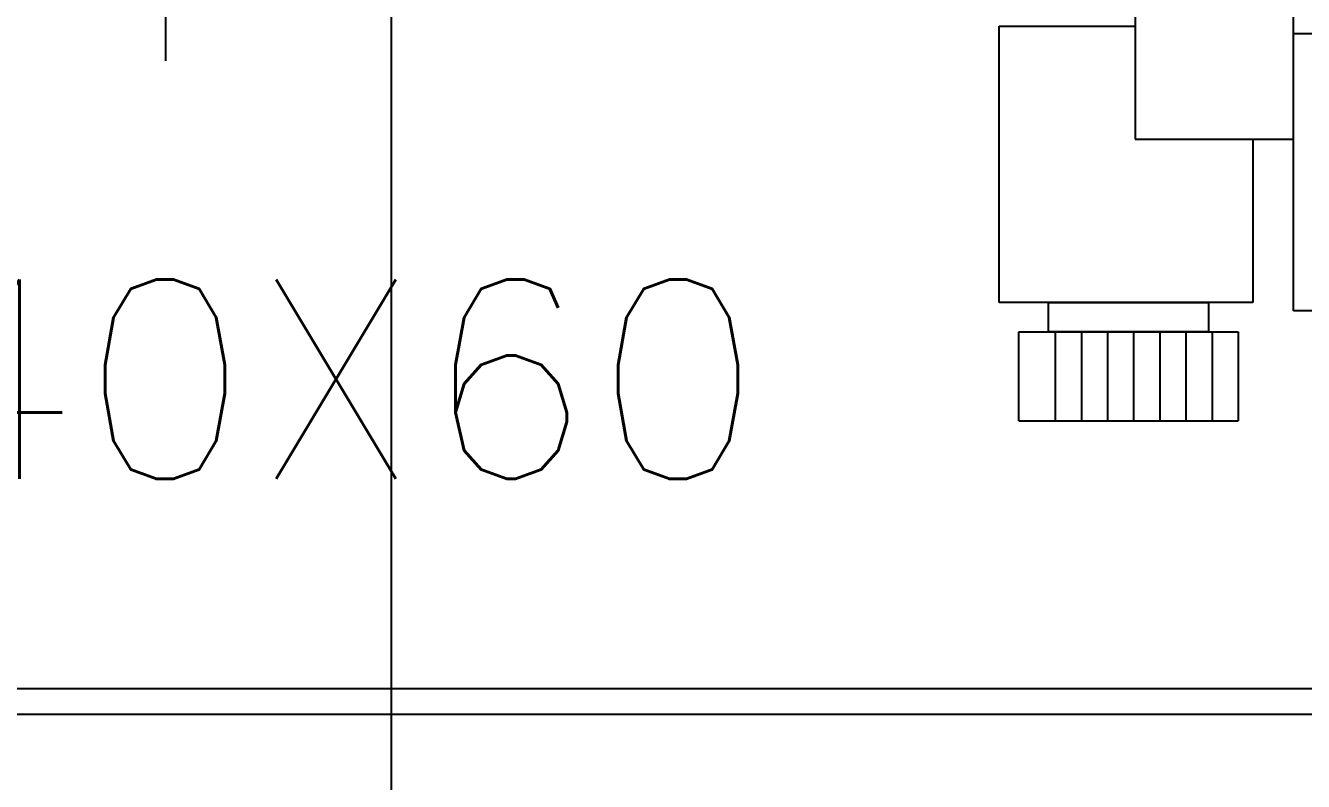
# Model space of a CAD drawing. Header units: millimetres. Extents: x 340 to 1003762, y 22 to 362022.
# Drawn here: x 612646.3 to 613030.6, y 291086.7 to 291314 of the extents above; entities that cross this region are included whole.
import ezdxf

# ---------------------------------------------------------------- set-up
doc = ezdxf.new("R2010")
doc.units = ezdxf.units.MM
for name, color, linetype in [('A-DEMOLICION SV', 40, 'Continuous'), ('LSBB_P_002 - PLANTA 1° NIVEL SALA DE VENTAS$0$A-Equipamiento acero inox', 8, 'Continuous'), ('LSBB_P_002 - PLANTA 1° NIVEL SALA DE VENTAS$0$A-TRAS-EQPM', 8, 'Continuous'), ('LSBB_P_002 - PLANTA 1° NIVEL SALA DE VENTAS$0$E-TABIQUE-CAMARA', 1, 'Continuous'), ('LSBB_P_002 - PLANTA 1° NIVEL SALA DE VENTAS$0$LINEA CORTES', 7, 'Continuous')]:
    doc.layers.add(name, color=color, linetype=linetype)
doc.styles.add('LSBB_P_002 - PLANTA 1° NIVEL SALA DE VENTAS$0$Estilo1', font='GOTHIC.TTF', dxfattribs={"height": 0.24})

# ---------------------------------------------------------------- blocks, each defined once
blk = doc.blocks.new('LSBB_P_002 - PLANTA 1° NIVEL SALA DE VENTAS$0$laminadora')
at = {"layer": 'LSBB_P_002 - PLANTA 1° NIVEL SALA DE VENTAS$0$A-TRAS-EQPM'}
for p, q in [((-175686.661, 30462.41), (-175686.661, 30457.253)), ((-175678.321, 30457.253), (-175678.321, 30462.41)), ((-175686.661, 30457.253), (-175678.321, 30457.253)), ((-175681.498, 30457.253), (-175673.555, 30457.253)), ((-175681.498, 30452.492), (-175681.498, 30457.253)), ((-175686.407, 30456.032), (-175686.407, 30448.4)), ((-175681.498, 30456.032), (-175686.407, 30456.032)), ((-175689.968, 30448.993), (-175689.968, 30455.587)), ((-175687.297, 30455.587), (-175689.968, 30455.587)), ((-175687.297, 30448.993), (-175687.297, 30455.587)), ((-175687.297, 30454.801), (-175689.968, 30454.801)), ((-175687.297, 30454.698), (-175687.297, 30449.882)), ((-175686.407, 30454.698), (-175687.297, 30454.698)), ((-175686.407, 30449.882), (-175686.407, 30454.698)), ((-175687.297, 30454.015), (-175689.968, 30454.015)), ((-175687.297, 30453.229), (-175689.968, 30453.229)), ((-175687.297, 30452.443), (-175689.968, 30452.443)), ((-175673.555, 30452.492), (-175681.498, 30452.492)), ((-175678.099, 30448.4), (-175678.099, 30452.492)), ((-175687.297, 30451.657), (-175689.968, 30451.657)), ((-175687.297, 30450.871), (-175689.968, 30450.871)), ((-175687.297, 30450.085), (-175689.968, 30450.085)), ((-175687.297, 30449.882), (-175686.407, 30449.882)), ((-175689.968, 30448.993), (-175687.297, 30448.993)), ((-175686.407, 30448.4), (-175678.099, 30448.4)), ((-175679.144, 30423.339), (-175675.908, 30423.339))]:
    blk.add_line(p, q, dxfattribs=at)
blk = doc.blocks.new('LSBB_P_002 - PLANTA 1° NIVEL SALA DE VENTAS', base_point=(223.56961, 14.22023))
at = {"layer": 'LSBB_P_002 - PLANTA 1° NIVEL SALA DE VENTAS$0$A-Equipamiento acero inox'}
blk.add_lwpolyline([(835.75135, 305.22333), (837.15135, 305.22333), (837.15135, 305.82333), (835.75135, 305.82333)], close=True, dxfattribs=at)
at = {"layer": 'LSBB_P_002 - PLANTA 1° NIVEL SALA DE VENTAS$0$E-TABIQUE-CAMARA'}
blk.add_line((835.68948, 305.21565), (836.33129, 305.21565), dxfattribs=at)
blk.add_line((835.68948, 305.21565), (836.33129, 305.21565), dxfattribs=at)
at = {"layer": 'LSBB_P_002 - PLANTA 1° NIVEL SALA DE VENTAS$0$LINEA CORTES', "color": 1, "ltscale": 3}
blk.add_line((835.975, 306.29882), (835.975, 295.60618), dxfattribs=at)
at = {"layer": 'LSBB_P_002 - PLANTA 1° NIVEL SALA DE VENTAS$0$A-Equipamiento acero inox', "extrusion": (0, 0, -1), "xscale": 0.01, "yscale": 0.01, "zscale": -0.01, "rotation": 90}
blk.add_blockref('LSBB_P_002 - PLANTA 1° NIVEL SALA DE VENTAS$0$laminadora', (-531.67384, 2062.20358, -0.00175), dxfattribs=at)
at = {"layer": 'LSBB_P_002 - PLANTA 1° NIVEL SALA DE VENTAS$0$A-Equipamiento acero inox', "insert": (835.74107, 305.3464), "char_height": 0.06, "width": 2.6658494, "attachment_point": 2, "style": 'LSBB_P_002 - PLANTA 1° NIVEL SALA DE VENTAS$0$Estilo1'}
blk.add_mtext('{\\Fromans|c0;MESON AI140X60}', dxfattribs=at)

msp = doc.modelspace()

# ---------------------------------------------------------------- block references
at = {"layer": 'A-DEMOLICION SV', "xscale": 1000, "yscale": 1000, "zscale": 1000}
msp.add_blockref('LSBB_P_002 - PLANTA 1° NIVEL SALA DE VENTAS', (350.92, 111.52), dxfattribs=at)

doc.saveas('drawing.dxf')
